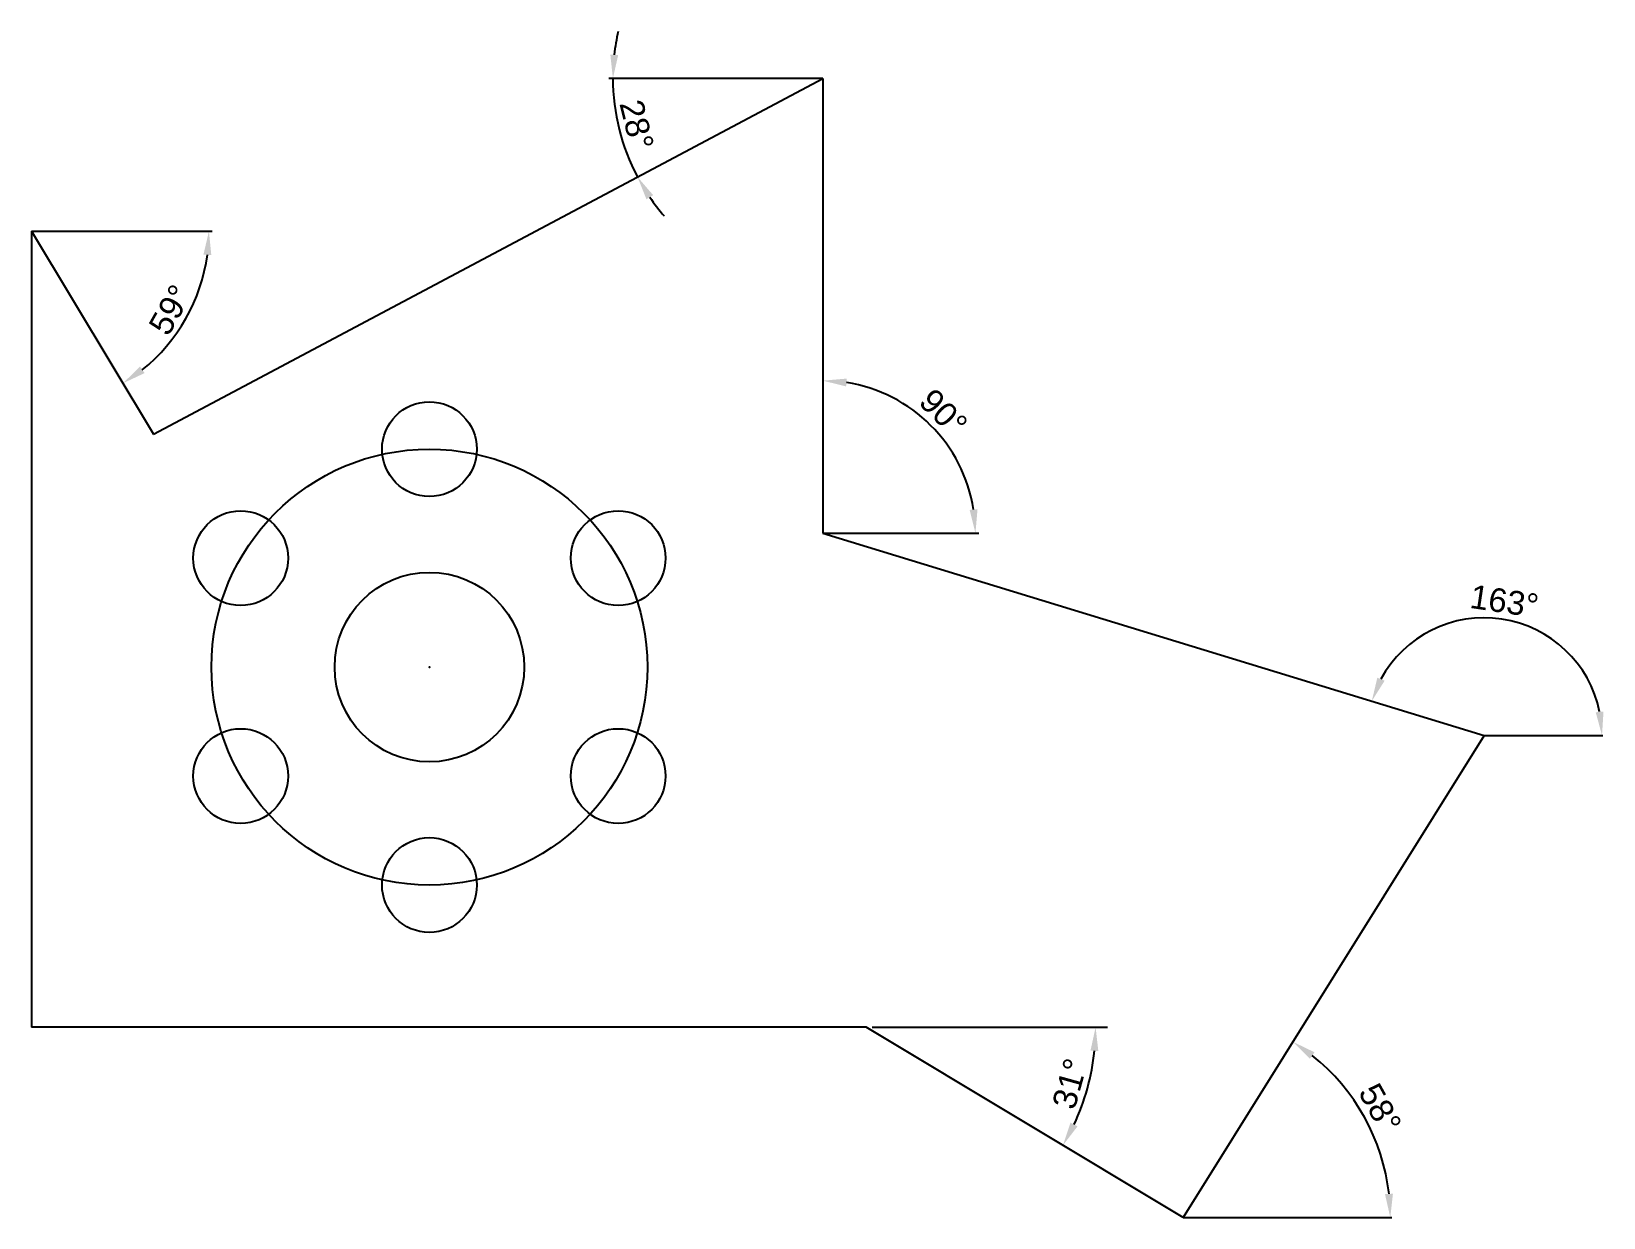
# Model space of a CAD drawing. Header units: millimetres. Extents: x 0 to 166, y -20 to 105.
import ezdxf

# ---------------------------------------------------------------- set-up
doc = ezdxf.new("R2010")
doc.units = ezdxf.units.MM
doc.styles.get("Standard").update_dxf_attribs({"font": 'arial.ttf'})
doc.dimstyles.new('ISO-25', dxfattribs={"dimtxt": 2.5, "dimasz": 2.5, "dimexe": 1.25, "dimexo": 0.625, "dimtad": 1, "dimtxsty": 'Standard', "dimcen": 2.5, "dimadec": 0, "dimazin": 0, "dimtfac": 1, "dimtmove": 0, "dimatfit": 3, "dimfxl": 1, "dimarcsym": 0})

# ---------------------------------------------------------------- blocks, each defined once
blk = doc.blocks.new('*D6')
at = {"color": 0, "lineweight": -2, "transparency": 16777216}
blk.add_line((88.72, -0.01), (113.55, -0.01), dxfattribs=at)
blk.add_arc((88.1, -0.01), 24.21, 334.9202, 354.0727, dxfattribs=at)
at = {"color": 0, "transparency": 16777216}
for points in [[(111.76, -2.49), (112.59, -2.53), (112.3, -0.01)], [(110.39, -10.47), (109.65, -10.08), (108.85, -12.48)]]:
    blk.add_solid(points, dxfattribs=at)
at = {"layer": 'Defpoints', "color": 0, "transparency": 16777216}
for p in [(0, 0), (88.1, -0.01), (88.1, -0.01), (110.75, -8.55), (121.53, -20.1)]:
    blk.add_point(p, dxfattribs=at)
at = {"color": 0, "transparency": 16777216, "insert": (109.59, -5.97), "char_height": 2.5, "attachment_point": 5, "rotation": 74.4964}
blk.add_mtext('31°', dxfattribs=at)
blk = doc.blocks.new('*D7')
at = {"color": 0, "lineweight": -2, "transparency": 16777216}
blk.add_arc((0, 84), 18.73, 308.6541, 352.3459, dxfattribs=at)
at = {"color": 0, "transparency": 16777216}
for points in [[(18.15, 81.53), (18.98, 81.48), (18.73, 84)], [(11.94, 69.03), (11.46, 69.72), (9.65, 67.95)]]:
    blk.add_solid(points, dxfattribs=at)
at = {"layer": 'Defpoints', "color": 0, "transparency": 16777216}
for p in [(0, 84), (0, 84), (19.06, 84), (14.49, 72.13), (12.88, 62.57)]:
    blk.add_point(p, dxfattribs=at)
at = {"color": 0, "transparency": 16777216, "insert": (14.65, 75.71), "char_height": 2.5, "attachment_point": 5, "rotation": 60.5}
blk.add_mtext('59°', dxfattribs=at)
blk = doc.blocks.new('*D8')
at = {"color": 0, "lineweight": -2, "transparency": 16777216}
for start, end in [(167.058, 173.529), (180, 208), (214.471, 220.942)]:
    blk.add_arc((83.51, 100.13), 22.15, start, end, dxfattribs=at)
at = {"color": 0, "transparency": 16777216}
for points in [[(61.92, 102.6), (61.09, 102.65), (61.36, 100.13)], [(64.9, 87.38), (65.61, 87.81), (63.96, 89.73)]]:
    blk.add_solid(points, dxfattribs=at)
at = {"layer": 'Defpoints', "color": 0, "transparency": 16777216}
for p in [(60.95, 100.13), (83.51, 100.13), (83.51, 100.13), (61.66, 96.54), (12.88, 62.57)]:
    blk.add_point(p, dxfattribs=at)
at = {"color": 0, "transparency": 16777216, "insert": (63.87, 95.23), "char_height": 2.5, "attachment_point": 5, "rotation": 284}
blk.add_mtext('28°', dxfattribs=at)
blk = doc.blocks.new('*D9')
at = {"color": 0, "lineweight": -2, "transparency": 16777216}
blk.add_arc((83.51, 52.13), 16.1, 8.9036, 81.0964, dxfattribs=at)
at = {"color": 0, "transparency": 16777216}
for points in [[(85.97, 67.62), (86.04, 68.45), (83.51, 68.23)], [(99.84, 54.65), (99.01, 54.59), (99.62, 52.13)]]:
    blk.add_solid(points, dxfattribs=at)
at = {"layer": 'Defpoints', "color": 0, "transparency": 16777216}
for p in [(83.51, 100.13), (97.46, 60.18), (83.51, 52.13), (83.51, 52.13), (99.97, 52.13)]:
    blk.add_point(p, dxfattribs=at)
at = {"color": 0, "transparency": 16777216, "insert": (96.24, 64.86), "char_height": 2.5, "attachment_point": 5, "rotation": 315}
blk.add_mtext('90°', dxfattribs=at)
blk = doc.blocks.new('*D10')
at = {"color": 0, "lineweight": -2, "transparency": 16777216}
blk.add_arc((153.32, 30.79), 12.42, 11.553, 151.447, dxfattribs=at)
at = {"color": 0, "transparency": 16777216}
for points in [[(142.8, 36.56), (142.03, 36.88), (141.45, 34.42)], [(165.9, 33.31), (165.08, 33.23), (165.74, 30.79)]]:
    blk.add_solid(points, dxfattribs=at)
at = {"layer": 'Defpoints', "color": 0, "transparency": 16777216}
for p in [(83.51, 52.13), (160.56, 40.88), (153.32, 30.79), (153.32, 30.79), (165.84, 30.79)]:
    blk.add_point(p, dxfattribs=at)
at = {"color": 0, "transparency": 16777216, "insert": (155.44, 44.95), "char_height": 2.5, "attachment_point": 5, "rotation": 351.5}
blk.add_mtext('163°', dxfattribs=at)
blk = doc.blocks.new('*D11')
at = {"color": 0, "lineweight": -2, "transparency": 16777216}
blk.add_arc((121.53, -20.1), 21.88, 6.5514, 51.4486, dxfattribs=at)
at = {"color": 0, "transparency": 16777216}
for points in [[(134.92, -3.33), (135.4, -2.65), (133.12, -1.55)], [(143.68, -17.58), (142.84, -17.63), (143.4, -20.1)]]:
    blk.add_solid(points, dxfattribs=at)
at = {"layer": 'Defpoints', "color": 0, "transparency": 16777216}
for p in [(153.32, 30.79), (142.17, -12.86), (121.53, -20.1), (121.53, -20.1), (143.57, -20.1)]:
    blk.add_point(p, dxfattribs=at)
at = {"color": 0, "transparency": 16777216, "insert": (142.32, -8.57), "char_height": 2.5, "attachment_point": 5, "rotation": 299}
blk.add_mtext('58°', dxfattribs=at)

msp = doc.modelspace()

# ---------------------------------------------------------------- linework, layer by layer
for p, q in [((12.876, 62.571), (83.512, 100.129)), ((83.512, 100.129), (60.946, 100.129)), ((83.512, 100.129), (83.512, 52.129)), ((0, 84), (0, 0)), ((0, 84), (12.876, 62.571)), ((0, 84), (19.063, 84)), ((83.512, 52.129), (153.322, 30.785)), ((83.512, 52.129), (99.973, 52.129)), ((153.322, 30.785), (121.527, -20.097)), ((153.322, 30.785), (165.843, 30.785)), ((88.097, -0.011), (0, 0)), ((121.527, -20.097), (88.097, -0.011)), ((121.527, -20.097), (143.569, -20.097))]:
    msp.add_line(p, q)
for centre, radius in [((42, 61), 5), ((42, 38), 23), ((22.081, 49.5), 5), ((61.919, 49.5), 5), ((42, 38), 10), ((22.081, 26.5), 5), ((61.919, 26.5), 5), ((42, 15), 5)]:
    msp.add_circle(centre, radius)
msp.add_point((42, 38))

# ---------------------------------------------------------------- dimensions: what is measured, and where the dimension line sits
for base, line1, line2, picture, middle in [((61.658, 96.537), ((12.876, 62.571), (83.512, 100.129)), ((83.512, 100.129), (60.946, 100.129)), '*D8', (63.867, 95.231)), ((97.458, 60.181), ((83.512, 100.129), (83.512, 52.129)), ((83.512, 52.129), (99.973, 52.129)), '*D9', (96.244, 64.86)), ((14.485, 72.13), ((0, 84), (12.876, 62.571)), ((0, 84), (19.063, 84)), '*D7', (14.645, 75.714)), ((160.563, 40.875), ((83.512, 52.129), (153.322, 30.785)), ((153.322, 30.785), (165.843, 30.785)), '*D10', (155.439, 44.95)), ((142.169, -12.855), ((153.322, 30.785), (121.527, -20.097)), ((121.527, -20.097), (143.569, -20.097)), '*D11', (142.323, -8.57)), ((110.745, -8.555), ((121.527, -20.097), (88.097, -0.011)), ((88.097, -0.011), (0, 0)), '*D6', (109.589, -5.973))]:
    dim = msp.add_angular_dim_2l(base=base, line1=line1, line2=line2, dimstyle='ISO-25')
    dim.commit()
    dim.dimension.update_dxf_attribs({"geometry": picture, "text_midpoint": middle})

doc.saveas('drawing.dxf')
